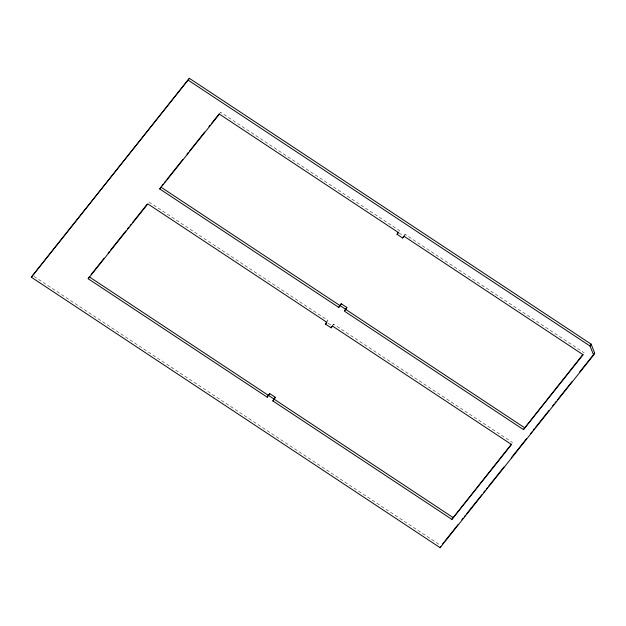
<?xml version="1.0" encoding="UTF-8"?>
<svg xmlns="http://www.w3.org/2000/svg" width="626" height="626" viewBox="0 0 626 626"><rect width="100%" height="100%" fill="white"/><g stroke="black" fill="none" stroke-linecap="round" stroke-linejoin="round"><path stroke-width="0.47" stroke-dasharray="3.13 2.35" d="M219.773 113.478L220.493 112.21L399.521 230.658L398.128 232.403M332.875 325.442L333.603 324.174L512.624 442.621M404.435 235.658L405.155 234.39L584.183 352.837M326.576 322.187L327.961 320.442L148.933 201.995M332.21 325.919L333.603 324.174M404.232 235.548L405.155 234.39M398.934 232.935L402.964 235.595M328.188 323.251L331.404 325.387M34.007 276.387L440.368 545.238"/><path stroke-width="0.94" d="M31.3 277.201L189.373 78.328L591.124 344.136L594.7 353.15L593.62 355.044L440.101 547.672L31.3 277.201L189.373 78.328M269.689 393.566L267.224 397.205L88.196 278.75L89.275 276.856L268.304 395.303L269.689 393.566L275.33 397.291L272.858 400.93L451.886 519.377L511.544 444.523L332.516 326.076L331.131 327.813L325.489 324.08L326.576 322.187M341.248 303.774L338.776 307.413L159.755 188.966L160.835 187.072L339.863 305.519L341.248 303.774L346.882 307.507L344.417 311.145L523.438 429.592L583.103 354.739L404.075 236.284L402.69 238.029L397.048 234.296L398.128 232.403M267.224 397.205L268.304 395.303M272.858 400.93L275.33 397.291M338.776 307.413L339.863 305.519M331.131 327.813L331.85 326.553M344.777 310.512L346.882 307.507M402.69 238.029L403.77 236.127M451.886 519.377L511.411 444.155M440.101 547.672L440.821 546.412M523.438 429.592L582.962 354.363M593.62 355.044L590.036 346.029L591.124 344.136M91.106 274.564L103.885 258.522M108.149 253.178L109.37 251.652M110.583 250.118L125.803 231.025M127.634 228.733L128.846 227.207M130.067 225.681L131.28 224.147M132.501 222.621L147.11 204.287M162.048 185.539L163.269 184.013M164.489 182.487L165.702 180.961M166.923 179.427L182.753 159.567M187.01 154.223L188.23 152.697M189.443 151.171L204.663 132.07M208.927 126.726L210.148 125.2M211.361 123.666L219.28 113.736M88.196 278.75L147.853 203.896L326.882 322.343L325.489 324.08M159.755 188.966L219.413 114.112L398.433 232.559L397.048 234.296M442.402 544.252L443.615 542.719M444.836 541.193L458.24 524.377M461.894 519.791L463.115 518.258M464.328 516.732L465.548 515.198M466.769 513.672L481.997 494.563M483.828 492.271L485.04 490.737M486.261 489.211L487.482 487.685M488.695 486.152L503.93 467.043M511.239 457.872L526.466 438.763M530.731 433.411L531.951 431.885M533.172 430.352L534.393 428.826M535.606 427.292L549.01 410.476M552.664 405.891L553.885 404.365M555.106 402.831L556.318 401.305M557.539 399.779L572.156 381.43M579.473 372.259L594.7 353.15M188.285 80.222L590.036 346.029M340.168 305.676L345.802 309.408M345.497 309.244L524.525 427.699M268.609 395.46L274.243 399.192M273.938 399.036L452.966 517.483"/></g></svg>
